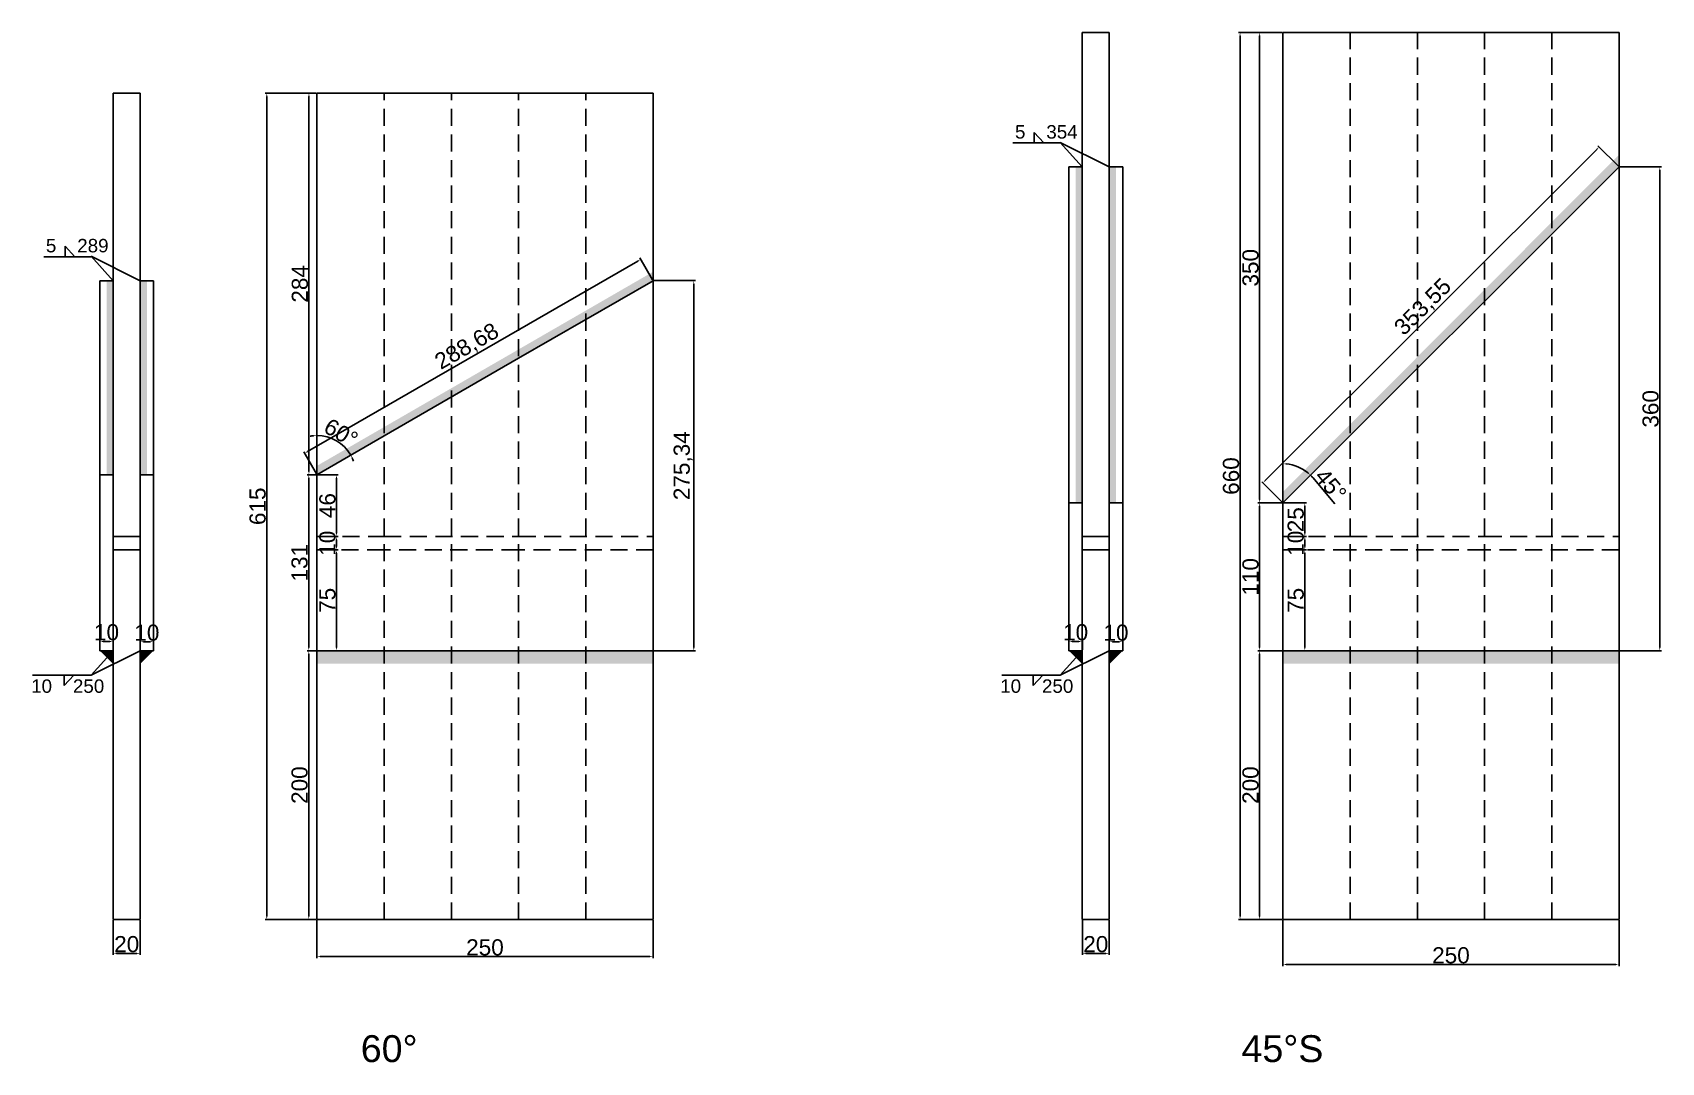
# Model space of a CAD drawing. Header units: millimetres. Extents: x 1455 to 24185, y -7314 to 4772.
# Drawn here: x 16803 to 18015, y -5491 to -4725 of the extents above; entities that cross this region are included whole.
import ezdxf

# ---------------------------------------------------------------- set-up
doc = ezdxf.new("R2010")
doc.units = ezdxf.units.MM
doc.linetypes.add('DASHED', pattern=[19.05, 12.7, -6.35])
doc.linetypes.add('JIS_09_08', pattern=[10.75, 8, -0.55, 0.55, -0.55, 0.55, -0.55])
doc.layers.add('焊缝', color=250, linetype='Continuous')
doc.styles.get("Standard").update_dxf_attribs({"font": 'arial.ttf'})
doc.dimstyles.new('ISO-25-JHF', dxfattribs={"dimtxt": 12, "dimasz": 2.5, "dimexe": 1.25, "dimexo": 0.625, "dimtad": 1, "dimtxsty": 'Standard', "dimcen": 2.5, "dimadec": 0, "dimazin": 0, "dimtfac": 1, "dimtmove": 0, "dimatfit": 3, "dimfxl": 1, "dimarcsym": 0})

# ---------------------------------------------------------------- blocks, each defined once
blk = doc.blocks.new('*D1992')
at = {"color": 0, "lineweight": -2, "transparency": 16777216}
for start, end in [(94.922, 99.8439), (30, 90), (20.1561, 25.078)]:
    blk.add_arc((17014.8, -5053.6), 29.1, start, end, dxfattribs=at)
at = {"color": 0, "transparency": 16777216}
for points in [[(17012.3, -5024.2), (17012.3, -5025), (17014.8, -5024.5)], [(17040.8, -5041.4), (17041.6, -5041), (17040, -5039)]]:
    blk.add_solid(points, dxfattribs=at)
at = {"layer": 'Defpoints', "color": 0, "transparency": 16777216}
for p in [(17014.8, -4798.4), (17114.8, -4995.8), (17033.5, -5031.3), (17014.8, -5053.6), (17014.8, -5413.4)]:
    blk.add_point(p, dxfattribs=at)
at = {"color": 0, "transparency": 16777216, "insert": (17032.8, -5022.5), "char_height": 12, "attachment_point": 5, "rotation": 330}
blk.add_mtext('60°', dxfattribs=at)
blk = doc.blocks.new('*D1993')
at = {"color": 0, "lineweight": -2, "transparency": 16777216}
for p, q in [((17014.8, -5385.2), (17014.8, -5413.4)), ((17264.8, -5385.2), (17264.8, -5413.4)), ((17017.3, -5412.2), (17262.3, -5412.2))]:
    blk.add_line(p, q, dxfattribs=at)
at = {"color": 0, "transparency": 16777216}
for points in [[(17017.3, -5411.8), (17017.3, -5412.6), (17014.8, -5412.2)], [(17262.3, -5411.8), (17262.3, -5412.6), (17264.8, -5412.2)]]:
    blk.add_solid(points, dxfattribs=at)
at = {"layer": 'Defpoints', "color": 0, "transparency": 16777216}
for p in [(17014.8, -5384.6), (17264.8, -5384.6), (17264.8, -5412.2)]:
    blk.add_point(p, dxfattribs=at)
at = {"color": 0, "transparency": 16777216, "insert": (17139.8, -5405.4), "char_height": 12, "attachment_point": 5}
blk.add_mtext('250', dxfattribs=at)
blk = doc.blocks.new('*D2371')
at = {"color": 0, "lineweight": -2, "transparency": 16777216}
for p, q in [((17265.4, -4909.2), (17296.3, -4909.2)), ((17295.1, -5182.1), (17295.1, -4911.7)), ((17265.4, -5184.6), (17296.3, -5184.6))]:
    blk.add_line(p, q, dxfattribs=at)
at = {"color": 0, "transparency": 16777216}
for points in [[(17294.6, -4911.7), (17295.5, -4911.7), (17295.1, -4909.2)], [(17294.6, -5182.1), (17295.5, -5182.1), (17295.1, -5184.6)]]:
    blk.add_solid(points, dxfattribs=at)
at = {"layer": 'Defpoints', "color": 0, "transparency": 16777216}
for p in [(17264.8, -4909.2), (17295.1, -4909.2), (17264.8, -5184.6)]:
    blk.add_point(p, dxfattribs=at)
at = {"color": 0, "transparency": 16777216, "insert": (17287.2, -5046.9), "char_height": 12, "attachment_point": 5, "rotation": 90}
blk.add_mtext('275,34', dxfattribs=at)
blk = doc.blocks.new('*D2372')
at = {"color": 0, "lineweight": -2, "transparency": 16777216}
for p, q in [((17015.4, -5109.6), (17030.7, -5109.6)), ((17029.4, -5182.1), (17029.4, -5112.1)), ((17015.4, -5184.6), (17030.7, -5184.6))]:
    blk.add_line(p, q, dxfattribs=at)
at = {"color": 0, "transparency": 16777216}
for points in [[(17029, -5112.1), (17029.8, -5112.1), (17029.4, -5109.6)], [(17029, -5182.1), (17029.8, -5182.1), (17029.4, -5184.6)]]:
    blk.add_solid(points, dxfattribs=at)
at = {"layer": 'Defpoints', "color": 0, "transparency": 16777216}
for p in [(17014.8, -5109.6), (17029.4, -5109.6), (17014.8, -5184.6)]:
    blk.add_point(p, dxfattribs=at)
at = {"color": 0, "transparency": 16777216, "insert": (17022.7, -5147.1), "char_height": 12, "attachment_point": 5, "rotation": 90}
blk.add_mtext('75', dxfattribs=at)
blk = doc.blocks.new('*D2373')
at = {"color": 0, "lineweight": -2, "transparency": 16777216}
for p, q in [((17015.4, -5099.6), (17030.7, -5099.6)), ((17015.4, -5109.6), (17030.7, -5109.6)), ((17029.4, -5107.1), (17029.4, -5102.1))]:
    blk.add_line(p, q, dxfattribs=at)
at = {"color": 0, "transparency": 16777216}
for points in [[(17029, -5102.1), (17029.8, -5102.1), (17029.4, -5099.6)], [(17029, -5107.1), (17029.8, -5107.1), (17029.4, -5109.6)]]:
    blk.add_solid(points, dxfattribs=at)
at = {"layer": 'Defpoints', "color": 0, "transparency": 16777216}
for p in [(17014.8, -5099.6), (17014.8, -5109.6), (17029.4, -5099.6)]:
    blk.add_point(p, dxfattribs=at)
at = {"color": 0, "transparency": 16777216, "insert": (17022.7, -5104.6), "char_height": 12, "attachment_point": 5, "rotation": 90}
blk.add_mtext('10', dxfattribs=at)
blk = doc.blocks.new('*D1994')
at = {"color": 0, "lineweight": -2, "transparency": 16777216}
for p, q in [((17015.4, -5053.6), (17030.7, -5053.6)), ((17029.4, -5097.1), (17029.4, -5056.1)), ((17015.4, -5099.6), (17030.7, -5099.6))]:
    blk.add_line(p, q, dxfattribs=at)
at = {"color": 0, "transparency": 16777216}
for points in [[(17029, -5056.1), (17029.8, -5056.1), (17029.4, -5053.6)], [(17029, -5097.1), (17029.8, -5097.1), (17029.4, -5099.6)]]:
    blk.add_solid(points, dxfattribs=at)
at = {"layer": 'Defpoints', "color": 0, "transparency": 16777216}
for p in [(17014.8, -5053.6), (17029.4, -5053.6), (17014.8, -5099.6)]:
    blk.add_point(p, dxfattribs=at)
at = {"color": 0, "transparency": 16777216, "insert": (17022.7, -5076.6), "char_height": 12, "attachment_point": 5, "rotation": 90}
blk.add_mtext('46', dxfattribs=at)
blk = doc.blocks.new('*D1995')
at = {"color": 0, "lineweight": -2, "transparency": 16777216}
for p, q in [((17014.2, -5053.6), (17007.5, -5053.6)), ((17008.8, -5182.1), (17008.8, -5056.1)), ((17014.2, -5184.6), (17007.5, -5184.6))]:
    blk.add_line(p, q, dxfattribs=at)
at = {"color": 0, "transparency": 16777216}
for points in [[(17008.4, -5056.1), (17009.2, -5056.1), (17008.8, -5053.6)], [(17008.4, -5182.1), (17009.2, -5182.1), (17008.8, -5184.6)]]:
    blk.add_solid(points, dxfattribs=at)
at = {"layer": 'Defpoints', "color": 0, "transparency": 16777216}
for p in [(17008.8, -5053.6), (17014.8, -5053.6), (17014.8, -5184.6)]:
    blk.add_point(p, dxfattribs=at)
at = {"color": 0, "transparency": 16777216, "insert": (17002, -5119.1), "char_height": 12, "attachment_point": 5, "rotation": 90}
blk.add_mtext('131', dxfattribs=at)
blk = doc.blocks.new('*D1996')
at = {"color": 0, "lineweight": -2, "transparency": 16777216}
for p, q in [((17014.2, -4769.6), (16976.3, -4769.6)), ((16977.6, -5382.1), (16977.6, -4772.1)), ((17014.2, -5384.6), (16976.3, -5384.6))]:
    blk.add_line(p, q, dxfattribs=at)
at = {"color": 0, "transparency": 16777216}
for points in [[(16977.1, -4772.1), (16978, -4772.1), (16977.6, -4769.6)], [(16977.1, -5382.1), (16978, -5382.1), (16977.6, -5384.6)]]:
    blk.add_solid(points, dxfattribs=at)
at = {"layer": 'Defpoints', "color": 0, "transparency": 16777216}
for p in [(16977.6, -4769.6), (17014.8, -4769.6), (17014.8, -5384.6)]:
    blk.add_point(p, dxfattribs=at)
at = {"color": 0, "transparency": 16777216, "insert": (16970.8, -5077.1), "char_height": 12, "attachment_point": 5, "rotation": 90}
blk.add_mtext('615', dxfattribs=at)
blk = doc.blocks.new('*D2375')
at = {"color": 0, "lineweight": -2, "transparency": 16777216}
for p, q in [((16863.4, -5385.2), (16863.4, -5411)), ((16883.4, -5385.2), (16883.4, -5411)), ((16865.9, -5409.8), (16880.9, -5409.8))]:
    blk.add_line(p, q, dxfattribs=at)
at = {"color": 0, "transparency": 16777216}
for points in [[(16865.9, -5409.4), (16865.9, -5410.2), (16863.4, -5409.8)], [(16880.9, -5409.4), (16880.9, -5410.2), (16883.4, -5409.8)]]:
    blk.add_solid(points, dxfattribs=at)
at = {"layer": 'Defpoints', "color": 0, "transparency": 16777216}
for p in [(16863.4, -5384.6), (16883.4, -5384.6), (16883.4, -5409.8)]:
    blk.add_point(p, dxfattribs=at)
at = {"color": 0, "transparency": 16777216, "insert": (16873.4, -5403), "char_height": 12, "attachment_point": 5}
blk.add_mtext('20', dxfattribs=at)
blk = doc.blocks.new('*D2376')
at = {"color": 0, "lineweight": -2, "transparency": 16777216}
for p, q in [((16853.4, -5184), (16853.4, -5176.4)), ((16855.9, -5177.7), (16860.9, -5177.7)), ((16863.4, -5184), (16863.4, -5176.4))]:
    blk.add_line(p, q, dxfattribs=at)
at = {"color": 0, "transparency": 16777216}
for points in [[(16855.9, -5177.3), (16855.9, -5178.1), (16853.4, -5177.7)], [(16860.9, -5177.3), (16860.9, -5178.1), (16863.4, -5177.7)]]:
    blk.add_solid(points, dxfattribs=at)
at = {"layer": 'Defpoints', "color": 0, "transparency": 16777216}
for p in [(16863.4, -5177.7), (16853.4, -5184.6), (16863.4, -5184.6)]:
    blk.add_point(p, dxfattribs=at)
at = {"color": 0, "transparency": 16777216, "insert": (16858.4, -5170.9), "char_height": 12, "attachment_point": 5}
blk.add_mtext('10', dxfattribs=at)
blk = doc.blocks.new('*D2377')
at = {"color": 0, "lineweight": -2, "transparency": 16777216}
for p, q in [((16883.4, -5184), (16883.4, -5176.7)), ((16885.9, -5177.9), (16890.9, -5177.9)), ((16893.4, -5184), (16893.4, -5176.7))]:
    blk.add_line(p, q, dxfattribs=at)
at = {"color": 0, "transparency": 16777216}
for points in [[(16885.9, -5177.5), (16885.9, -5178.3), (16883.4, -5177.9)], [(16890.9, -5177.5), (16890.9, -5178.3), (16893.4, -5177.9)]]:
    blk.add_solid(points, dxfattribs=at)
at = {"layer": 'Defpoints', "color": 0, "transparency": 16777216}
for p in [(16893.4, -5177.9), (16883.4, -5184.6), (16893.4, -5184.6)]:
    blk.add_point(p, dxfattribs=at)
at = {"color": 0, "transparency": 16777216, "insert": (16888.4, -5171.2), "char_height": 12, "attachment_point": 5}
blk.add_mtext('10', dxfattribs=at)
blk = doc.blocks.new('*D2383')
at = {"color": 0, "lineweight": -2, "transparency": 16777216}
for p, q in [((17264.5, -4908.7), (17255, -4892.3)), ((17007.8, -5036.4), (17253.5, -4894.6)), ((17014.5, -5053), (17005, -5036.6))]:
    blk.add_line(p, q, dxfattribs=at)
at = {"color": 0, "transparency": 16777216}
for points in [[(17253.3, -4894.2), (17253.7, -4895), (17255.6, -4893.4)], [(17007.6, -5036.1), (17008, -5036.8), (17005.6, -5037.7)]]:
    blk.add_solid(points, dxfattribs=at)
at = {"layer": 'Defpoints', "color": 0, "transparency": 16777216}
for p in [(17255.6, -4893.4), (17264.8, -4909.2), (17014.8, -5053.6)]:
    blk.add_point(p, dxfattribs=at)
at = {"color": 0, "transparency": 16777216, "insert": (17126.7, -4958.7), "char_height": 12, "attachment_point": 5, "rotation": 30}
blk.add_mtext('288,68', dxfattribs=at)
blk = doc.blocks.new('*D2001')
at = {"color": 0, "lineweight": -2, "transparency": 16777216}
for p, q in [((17014.2, -4769.6), (17007.7, -4769.6)), ((17008.9, -4772.1), (17008.9, -5051.1)), ((17014.2, -5053.6), (17007.7, -5053.6))]:
    blk.add_line(p, q, dxfattribs=at)
at = {"color": 0, "transparency": 16777216}
for points in [[(17008.5, -4772.1), (17009.4, -4772.1), (17008.9, -4769.6)], [(17008.5, -5051.1), (17009.4, -5051.1), (17008.9, -5053.6)]]:
    blk.add_solid(points, dxfattribs=at)
at = {"layer": 'Defpoints', "color": 0, "transparency": 16777216}
for p in [(17014.8, -4769.6), (17008.9, -5053.6), (17014.8, -5053.6)]:
    blk.add_point(p, dxfattribs=at)
at = {"color": 0, "transparency": 16777216, "insert": (17002.2, -4911.6), "char_height": 12, "attachment_point": 5, "rotation": 90}
blk.add_mtext('284', dxfattribs=at)
blk = doc.blocks.new('*D2384')
at = {"color": 0, "lineweight": -2, "transparency": 16777216}
for p, q in [((17014.2, -5184.6), (17007.5, -5184.6)), ((17008.8, -5187.1), (17008.8, -5382.1)), ((17014.2, -5384.6), (17007.5, -5384.6))]:
    blk.add_line(p, q, dxfattribs=at)
at = {"color": 0, "transparency": 16777216}
for points in [[(17008.4, -5187.1), (17009.2, -5187.1), (17008.8, -5184.6)], [(17008.4, -5382.1), (17009.2, -5382.1), (17008.8, -5384.6)]]:
    blk.add_solid(points, dxfattribs=at)
at = {"layer": 'Defpoints', "color": 0, "transparency": 16777216}
for p in [(17014.8, -5184.6), (17008.8, -5384.6), (17014.8, -5384.6)]:
    blk.add_point(p, dxfattribs=at)
at = {"color": 0, "transparency": 16777216, "insert": (17002, -5284.6), "char_height": 12, "attachment_point": 5, "rotation": 90}
blk.add_mtext('200', dxfattribs=at)
blk = doc.blocks.new('*D2385')
at = {"color": 0, "lineweight": -2, "transparency": 16777216}
for p, q in [((17584, -5385.2), (17584, -5411)), ((17604, -5385.2), (17604, -5411)), ((17586.5, -5409.8), (17601.5, -5409.8))]:
    blk.add_line(p, q, dxfattribs=at)
at = {"color": 0, "transparency": 16777216}
for points in [[(17586.5, -5409.4), (17586.5, -5410.2), (17584, -5409.8)], [(17601.5, -5409.4), (17601.5, -5410.2), (17604, -5409.8)]]:
    blk.add_solid(points, dxfattribs=at)
at = {"layer": 'Defpoints', "color": 0, "transparency": 16777216}
for p in [(17584, -5384.6), (17604, -5384.6), (17604, -5409.8)]:
    blk.add_point(p, dxfattribs=at)
at = {"color": 0, "transparency": 16777216, "insert": (17594, -5403), "char_height": 12, "attachment_point": 5}
blk.add_mtext('20', dxfattribs=at)
blk = doc.blocks.new('*D2386')
at = {"color": 0, "lineweight": -2, "transparency": 16777216}
for p, q in [((17574, -5184), (17574, -5176.4)), ((17576.5, -5177.7), (17581.5, -5177.7)), ((17584, -5184), (17584, -5176.4))]:
    blk.add_line(p, q, dxfattribs=at)
at = {"color": 0, "transparency": 16777216}
for points in [[(17576.5, -5177.3), (17576.5, -5178.1), (17574, -5177.7)], [(17581.5, -5177.3), (17581.5, -5178.1), (17584, -5177.7)]]:
    blk.add_solid(points, dxfattribs=at)
at = {"layer": 'Defpoints', "color": 0, "transparency": 16777216}
for p in [(17584, -5177.7), (17574, -5184.6), (17584, -5184.6)]:
    blk.add_point(p, dxfattribs=at)
at = {"color": 0, "transparency": 16777216, "insert": (17579, -5170.9), "char_height": 12, "attachment_point": 5}
blk.add_mtext('10', dxfattribs=at)
blk = doc.blocks.new('*D2387')
at = {"color": 0, "lineweight": -2, "transparency": 16777216}
for p, q in [((17604, -5184), (17604, -5176.7)), ((17606.5, -5177.9), (17611.5, -5177.9)), ((17614, -5184), (17614, -5176.7))]:
    blk.add_line(p, q, dxfattribs=at)
at = {"color": 0, "transparency": 16777216}
for points in [[(17606.5, -5177.5), (17606.5, -5178.3), (17604, -5177.9)], [(17611.5, -5177.5), (17611.5, -5178.3), (17614, -5177.9)]]:
    blk.add_solid(points, dxfattribs=at)
at = {"layer": 'Defpoints', "color": 0, "transparency": 16777216}
for p in [(17614, -5177.9), (17604, -5184.6), (17614, -5184.6)]:
    blk.add_point(p, dxfattribs=at)
at = {"color": 0, "transparency": 16777216, "insert": (17609, -5171.2), "char_height": 12, "attachment_point": 5}
blk.add_mtext('10', dxfattribs=at)
blk = doc.blocks.new('*D2005')
at = {"color": 0, "lineweight": -2, "transparency": 16777216}
blk.add_line((17755.4, -5055.8), (17771.7, -5075.2), dxfattribs=at)
for start, end in [(49.922, 85.078), (40.078, 45)]:
    blk.add_arc((17733.1, -5074.6), 29.1, start, end, dxfattribs=at)
at = {"color": 0, "transparency": 16777216}
for points in [[(17735.6, -5046), (17735.6, -5045.2), (17733.1, -5045.5)], [(17752.1, -5052), (17751.6, -5052.6), (17753.7, -5054)]]:
    blk.add_solid(points, dxfattribs=at)
at = {"layer": 'Defpoints', "color": 0, "transparency": 16777216}
for p in [(17733.1, -4774.6), (17833.1, -4974.6), (17740.6, -5046.5), (17733.1, -5074.6), (17733.1, -5434.6)]:
    blk.add_point(p, dxfattribs=at)
at = {"color": 0, "transparency": 16777216, "insert": (17768.7, -5061.2), "char_height": 12, "attachment_point": 5, "rotation": 310.078}
blk.add_mtext('45°', dxfattribs=at)
blk = doc.blocks.new('*D2006')
at = {"color": 0, "lineweight": -2, "transparency": 16777216}
for p, q in [((17733.1, -5385.2), (17733.1, -5419.3)), ((17983.1, -5385.2), (17983.1, -5419.3)), ((17735.6, -5418.1), (17980.6, -5418.1))]:
    blk.add_line(p, q, dxfattribs=at)
at = {"color": 0, "transparency": 16777216}
for points in [[(17735.6, -5417.7), (17735.6, -5418.5), (17733.1, -5418.1)], [(17980.6, -5417.7), (17980.6, -5418.5), (17983.1, -5418.1)]]:
    blk.add_solid(points, dxfattribs=at)
at = {"layer": 'Defpoints', "color": 0, "transparency": 16777216}
for p in [(17733.1, -5384.6), (17983.1, -5384.6), (17983.1, -5418.1)]:
    blk.add_point(p, dxfattribs=at)
at = {"color": 0, "transparency": 16777216, "insert": (17858.1, -5411.3), "char_height": 12, "attachment_point": 5}
blk.add_mtext('250', dxfattribs=at)
blk = doc.blocks.new('*D2392')
at = {"color": 0, "lineweight": -2, "transparency": 16777216}
for p, q in [((17732.5, -4724.6), (17700.1, -4724.6)), ((17701.3, -4727.1), (17701.3, -5382.1)), ((17732.5, -5384.6), (17700.1, -5384.6))]:
    blk.add_line(p, q, dxfattribs=at)
at = {"color": 0, "transparency": 16777216}
for points in [[(17700.9, -4727.1), (17701.7, -4727.1), (17701.3, -4724.6)], [(17700.9, -5382.1), (17701.7, -5382.1), (17701.3, -5384.6)]]:
    blk.add_solid(points, dxfattribs=at)
at = {"layer": 'Defpoints', "color": 0, "transparency": 16777216}
for p in [(17733.1, -4724.6), (17701.3, -5384.6), (17733.1, -5384.6)]:
    blk.add_point(p, dxfattribs=at)
at = {"color": 0, "transparency": 16777216, "insert": (17694.6, -5054.6), "char_height": 12, "attachment_point": 5, "rotation": 90}
blk.add_mtext('660', dxfattribs=at)
blk = doc.blocks.new('*D2393')
at = {"color": 0, "lineweight": -2, "transparency": 16777216}
for p, q in [((17983.7, -4824.6), (18014.6, -4824.6)), ((18013.4, -5182.1), (18013.4, -4827.1)), ((17983.7, -5184.6), (18014.6, -5184.6))]:
    blk.add_line(p, q, dxfattribs=at)
at = {"color": 0, "transparency": 16777216}
for points in [[(18012.9, -4827.1), (18013.8, -4827.1), (18013.4, -4824.6)], [(18012.9, -5182.1), (18013.8, -5182.1), (18013.4, -5184.6)]]:
    blk.add_solid(points, dxfattribs=at)
at = {"layer": 'Defpoints', "color": 0, "transparency": 16777216}
for p in [(17983.1, -4824.6), (18013.4, -4824.6), (17983.1, -5184.6)]:
    blk.add_point(p, dxfattribs=at)
at = {"color": 0, "transparency": 16777216, "insert": (18006.6, -5004.6), "char_height": 12, "attachment_point": 5, "rotation": 90}
blk.add_mtext('360', dxfattribs=at)
blk = doc.blocks.new('*D2394')
at = {"color": 0, "lineweight": -2, "transparency": 16777216}
for p, q in [((17732.5, -5074.6), (17714.6, -5074.6)), ((17715.8, -5077.1), (17715.8, -5182.1)), ((17732.5, -5184.6), (17714.6, -5184.6))]:
    blk.add_line(p, q, dxfattribs=at)
at = {"color": 0, "transparency": 16777216}
for points in [[(17715.4, -5077.1), (17716.3, -5077.1), (17715.8, -5074.6)], [(17715.4, -5182.1), (17716.3, -5182.1), (17715.8, -5184.6)]]:
    blk.add_solid(points, dxfattribs=at)
at = {"layer": 'Defpoints', "color": 0, "transparency": 16777216}
for p in [(17733.1, -5074.6), (17715.8, -5184.6), (17733.1, -5184.6)]:
    blk.add_point(p, dxfattribs=at)
at = {"color": 0, "transparency": 16777216, "insert": (17709.1, -5129.6), "char_height": 12, "attachment_point": 5, "rotation": 90}
blk.add_mtext('110', dxfattribs=at)
blk = doc.blocks.new('*D2395')
at = {"color": 0, "lineweight": -2, "transparency": 16777216}
for p, q in [((17733.7, -5109.6), (17750.7, -5109.6)), ((17749.4, -5112.1), (17749.4, -5182.1)), ((17733.7, -5184.6), (17750.7, -5184.6))]:
    blk.add_line(p, q, dxfattribs=at)
at = {"color": 0, "transparency": 16777216}
for points in [[(17749, -5112.1), (17749.9, -5112.1), (17749.4, -5109.6)], [(17749, -5182.1), (17749.9, -5182.1), (17749.4, -5184.6)]]:
    blk.add_solid(points, dxfattribs=at)
at = {"layer": 'Defpoints', "color": 0, "transparency": 16777216}
for p in [(17733.1, -5109.6), (17733.1, -5184.6), (17749.4, -5184.6)]:
    blk.add_point(p, dxfattribs=at)
at = {"color": 0, "transparency": 16777216, "insert": (17742.7, -5147.1), "char_height": 12, "attachment_point": 5, "rotation": 90}
blk.add_mtext('75', dxfattribs=at)
blk = doc.blocks.new('*D2396')
at = {"color": 0, "lineweight": -2, "transparency": 16777216}
for p, q in [((17733.7, -5099.6), (17750.7, -5099.6)), ((17733.7, -5109.6), (17750.7, -5109.6)), ((17749.4, -5107.1), (17749.4, -5102.1))]:
    blk.add_line(p, q, dxfattribs=at)
at = {"color": 0, "transparency": 16777216}
for points in [[(17749, -5102.1), (17749.9, -5102.1), (17749.4, -5099.6)], [(17749, -5107.1), (17749.9, -5107.1), (17749.4, -5109.6)]]:
    blk.add_solid(points, dxfattribs=at)
at = {"layer": 'Defpoints', "color": 0, "transparency": 16777216}
for p in [(17733.1, -5099.6), (17733.1, -5109.6), (17749.4, -5099.6)]:
    blk.add_point(p, dxfattribs=at)
at = {"color": 0, "transparency": 16777216, "insert": (17742.7, -5104.6), "char_height": 12, "attachment_point": 5, "rotation": 90}
blk.add_mtext('10', dxfattribs=at)
blk = doc.blocks.new('*D2007')
at = {"color": 0, "lineweight": -2, "transparency": 16777216}
for p, q in [((17733.7, -5074.6), (17750.7, -5074.6)), ((17749.4, -5097.1), (17749.4, -5077.1)), ((17733.7, -5099.6), (17750.7, -5099.6))]:
    blk.add_line(p, q, dxfattribs=at)
at = {"color": 0, "transparency": 16777216}
for points in [[(17749, -5077.1), (17749.9, -5077.1), (17749.4, -5074.6)], [(17749, -5097.1), (17749.9, -5097.1), (17749.4, -5099.6)]]:
    blk.add_solid(points, dxfattribs=at)
at = {"layer": 'Defpoints', "color": 0, "transparency": 16777216}
for p in [(17733.1, -5074.6), (17749.4, -5074.6), (17733.1, -5099.6)]:
    blk.add_point(p, dxfattribs=at)
at = {"color": 0, "transparency": 16777216, "insert": (17742.7, -5087.1), "char_height": 12, "attachment_point": 5, "rotation": 90}
blk.add_mtext('25', dxfattribs=at)
blk = doc.blocks.new('*D2397')
at = {"color": 0, "lineweight": -2, "transparency": 16777216}
for p, q in [((17732.5, -5184.6), (17714.6, -5184.6)), ((17715.8, -5382.1), (17715.8, -5187.1)), ((17732.5, -5384.6), (17714.6, -5384.6))]:
    blk.add_line(p, q, dxfattribs=at)
at = {"color": 0, "transparency": 16777216}
for points in [[(17715.4, -5187.1), (17716.3, -5187.1), (17715.8, -5184.6)], [(17715.4, -5382.1), (17716.3, -5382.1), (17715.8, -5384.6)]]:
    blk.add_solid(points, dxfattribs=at)
at = {"layer": 'Defpoints', "color": 0, "transparency": 16777216}
for p in [(17715.8, -5184.6), (17733.1, -5184.6), (17733.1, -5384.6)]:
    blk.add_point(p, dxfattribs=at)
at = {"color": 0, "transparency": 16777216, "insert": (17709.1, -5284.6), "char_height": 12, "attachment_point": 5, "rotation": 90}
blk.add_mtext('200', dxfattribs=at)
blk = doc.blocks.new('*D2008')
at = {"color": 0, "lineweight": -2, "transparency": 16777216}
for p, q in [((17732.5, -4724.6), (17714.6, -4724.6)), ((17715.8, -5072.1), (17715.8, -4727.1)), ((17732.5, -5074.6), (17714.6, -5074.6))]:
    blk.add_line(p, q, dxfattribs=at)
at = {"color": 0, "transparency": 16777216}
for points in [[(17715.4, -4727.1), (17716.3, -4727.1), (17715.8, -4724.6)], [(17715.4, -5072.1), (17716.3, -5072.1), (17715.8, -5074.6)]]:
    blk.add_solid(points, dxfattribs=at)
at = {"layer": 'Defpoints', "color": 0, "transparency": 16777216}
for p in [(17715.8, -4724.6), (17733.1, -4724.6), (17733.1, -5074.6)]:
    blk.add_point(p, dxfattribs=at)
at = {"color": 0, "transparency": 16777216, "insert": (17709.1, -4899.6), "char_height": 12, "attachment_point": 5, "rotation": 90}
blk.add_mtext('350', dxfattribs=at)
blk = doc.blocks.new('*D2398')
at = {"color": 0, "lineweight": -2, "transparency": 16777216}
for p, q in [((17720, -5057.9), (17966.5, -4811.5)), ((17982.7, -4824.1), (17967.4, -4808.8)), ((17732.7, -5074.1), (17717.4, -5058.8))]:
    blk.add_line(p, q, dxfattribs=at)
at = {"color": 0, "transparency": 16777216}
for points in [[(17966.2, -4811.2), (17966.8, -4811.8), (17968.2, -4809.7)], [(17719.7, -5057.7), (17720.3, -5058.2), (17718.2, -5059.7)]]:
    blk.add_solid(points, dxfattribs=at)
at = {"layer": 'Defpoints', "color": 0, "transparency": 16777216}
for p in [(17968.2, -4809.7), (17983.1, -4824.6), (17733.1, -5074.6)]:
    blk.add_point(p, dxfattribs=at)
at = {"color": 0, "transparency": 16777216, "insert": (17837.7, -4929.2), "char_height": 12, "attachment_point": 5, "rotation": 45}
blk.add_mtext('353,55', dxfattribs=at)

msp = doc.modelspace()

# ---------------------------------------------------------------- hatches: boundary and pattern name
at = {"layer": '焊缝'}
h = msp.add_hatch(color=250, dxfattribs=at)
h.dxf.hatch_style = 1
h.paths.add_polyline_path([(17733.111, -5066.38), (17733.111, -5074.579), (17983.111, -4824.579), (17983.111, -4815.429)])
h = msp.add_hatch(color=250, dxfattribs=at)
h.dxf.hatch_style = 1
h.paths.add_polyline_path([(17583.991, -4824.579), (17578.991, -4824.579), (17578.991, -5074.579), (17584.006, -5074.579)])
h = msp.add_hatch(color=250, dxfattribs=at)
h.dxf.hatch_style = 1
h.paths.add_polyline_path([(17608.991, -4824.579), (17603.991, -4824.579), (17603.991, -5074.579), (17609.006, -5074.579)])
h = msp.add_hatch(color=250, dxfattribs=at)
h.dxf.hatch_style = 1
h.paths.add_polyline_path([(17014.819, -5047.034), (17014.819, -5053.579), (17264.819, -4909.242), (17264.819, -4902.573)])
h = msp.add_hatch(color=250, dxfattribs=at)
h.dxf.hatch_style = 1
h.paths.add_polyline_path([(16863.391, -4909.242), (16858.406, -4909.242), (16858.406, -5053.579), (16863.406, -5053.579)])
h = msp.add_hatch(color=250, dxfattribs=at)
h.dxf.hatch_style = 1
h.paths.add_polyline_path([(16888.391, -4909.242), (16883.406, -4909.242), (16883.406, -5053.579), (16888.406, -5053.579)])
h = msp.add_hatch(color=250, dxfattribs=at)
h.dxf.hatch_style = 1
h.paths.add_polyline_path([(16863.411, -5194.579), (16853.411, -5184.579), (16863.411, -5184.579)])
h = msp.add_hatch(color=250, dxfattribs=at)
h.dxf.hatch_style = 1
h.paths.add_polyline_path([(16883.411, -5194.579), (16893.411, -5184.579), (16883.411, -5184.579)])
h = msp.add_hatch(color=250, dxfattribs=at)
h.dxf.hatch_style = 1
h.paths.add_polyline_path([(17014.819, -5184.149), (17014.819, -5194.149), (17264.819, -5194.149), (17264.819, -5184.149)])
h = msp.add_hatch(color=250, dxfattribs=at)
h.dxf.hatch_style = 1
h.paths.add_polyline_path([(17583.992, -5194.579), (17573.992, -5184.579), (17583.992, -5184.579)])
h = msp.add_hatch(color=250, dxfattribs=at)
h.dxf.hatch_style = 1
h.paths.add_polyline_path([(17603.992, -5194.579), (17613.992, -5184.579), (17603.992, -5184.579)])
h = msp.add_hatch(color=250, dxfattribs=at)
h.dxf.hatch_style = 1
h.paths.add_polyline_path([(17733.111, -5184.149), (17733.111, -5194.149), (17983.111, -5194.149), (17983.111, -5184.149)])

# ---------------------------------------------------------------- linework, layer by layer
for p, q in [((17583.991, -4724.579), (17603.991, -4724.579)), ((17583.991, -4724.579), (17583.991, -5099.579)), ((17603.991, -4724.579), (17603.991, -5099.579)), ((17733.111, -5384.579), (17733.111, -4724.579)), ((17983.111, -4724.579), (17733.111, -4724.579)), ((17983.111, -4724.579), (17983.111, -5384.579)), ((17983.111, -5384.579), (17983.111, -4724.579)), ((16863.391, -4769.579), (16883.391, -4769.579)), ((16863.391, -4769.579), (16863.391, -5099.579)), ((16883.391, -4769.579), (16883.391, -5099.579)), ((17014.819, -5384.579), (17014.819, -4769.579)), ((17264.819, -4769.579), (17014.819, -4769.579)), ((17264.819, -4769.579), (17264.819, -5384.579)), ((17264.819, -5384.579), (17264.819, -4769.579)), ((17568.328, -4806.753), (17532.424, -4806.753)), ((17548.215, -4806.753), (17548.215, -4798.989)), ((17548.215, -4798.989), (17555.447, -4806.753)), ((17583.991, -4824.579), (17567.6, -4806.389)), ((17567.6, -4806.389), (17603.991, -4824.579)), ((17573.991, -4824.579), (17573.991, -5184.579)), ((17583.991, -4824.579), (17573.991, -4824.579)), ((17613.991, -4824.579), (17603.991, -4824.579)), ((17613.991, -4824.579), (17613.991, -5184.579)), ((17733.111, -5074.579), (17983.111, -4824.579)), ((16847.728, -4891.416), (16811.823, -4891.416)), ((16827.615, -4891.416), (16827.615, -4883.651)), ((16827.615, -4883.651), (16834.846, -4891.416)), ((16863.391, -4909.242), (16846.999, -4891.052)), ((16846.999, -4891.052), (16883.391, -4909.242)), ((16853.391, -4909.242), (16853.391, -5184.579)), ((16863.391, -4909.242), (16853.391, -4909.242)), ((16893.391, -4909.242), (16883.391, -4909.242)), ((16893.391, -4909.242), (16893.391, -5184.579)), ((17164.819, -4966.977), (17264.819, -4909.242)), ((17064.819, -5024.712), (17164.819, -4966.977)), ((17014.819, -5053.579), (17064.819, -5024.712)), ((16863.391, -5053.579), (16853.391, -5053.579)), ((16893.391, -5053.579), (16883.391, -5053.579)), ((17014.819, -5053.579), (17013.947, -5053.579)), ((17583.991, -5074.579), (17573.991, -5074.579)), ((17613.991, -5074.579), (17603.991, -5074.579)), ((16883.391, -5099.579), (16863.391, -5099.579)), ((16863.391, -5099.579), (16863.391, -5109.579)), ((16883.391, -5109.579), (16863.391, -5109.579)), ((16863.391, -5384.579), (16863.391, -5109.579)), ((16883.391, -5099.579), (16883.391, -5109.579)), ((16883.391, -5384.579), (16883.391, -5109.579)), ((17603.991, -5099.579), (17583.991, -5099.579)), ((17583.991, -5099.579), (17583.991, -5109.579)), ((17603.991, -5109.579), (17583.991, -5109.579)), ((17583.991, -5384.579), (17583.991, -5109.579)), ((17603.991, -5099.579), (17603.991, -5109.579)), ((17603.991, -5384.579), (17603.991, -5109.579)), ((16863.411, -5184.579), (16847.019, -5202.769)), ((16847.019, -5202.769), (16883.411, -5184.579)), ((16853.391, -5184.579), (16863.391, -5184.579)), ((16893.391, -5184.579), (16883.391, -5184.579)), ((17064.819, -5184.579), (17014.819, -5184.579)), ((17164.819, -5184.579), (17064.819, -5184.579)), ((17264.819, -5184.579), (17164.819, -5184.579)), ((17583.992, -5184.579), (17567.6, -5202.769)), ((17567.6, -5202.769), (17603.992, -5184.579)), ((17573.991, -5184.579), (17583.991, -5184.579)), ((17613.991, -5184.579), (17603.991, -5184.579)), ((17783.111, -5184.579), (17733.111, -5184.579)), ((17883.111, -5184.579), (17783.111, -5184.579)), ((17983.111, -5184.579), (17883.111, -5184.579)), ((16847.019, -5202.769), (16803.437, -5202.769)), ((16826.906, -5202.769), (16826.906, -5210.533)), ((16826.906, -5210.533), (16834.138, -5202.769)), ((17567.6, -5202.769), (17524.019, -5202.769)), ((17547.487, -5202.769), (17547.487, -5210.533)), ((17547.487, -5210.533), (17554.719, -5202.769)), ((16863.391, -5384.579), (16883.391, -5384.579)), ((17064.819, -5384.579), (17014.819, -5384.579)), ((17164.819, -5384.579), (17064.819, -5384.579)), ((17264.819, -5384.579), (17164.819, -5384.579)), ((17583.991, -5384.579), (17603.991, -5384.579)), ((17783.111, -5384.579), (17733.111, -5384.579)), ((17883.111, -5384.579), (17783.111, -5384.579)), ((17983.111, -5384.579), (17883.111, -5384.579))]:
    msp.add_line(p, q)
at = {"linetype": 'DASHED'}
for p, q in [((17783.111, -5384.579), (17783.111, -4724.579)), ((17833.111, -5384.579), (17833.111, -4724.579)), ((17883.111, -5384.579), (17883.111, -4724.579)), ((17933.111, -5384.579), (17933.111, -4724.579)), ((17064.819, -5384.579), (17064.819, -4769.579)), ((17114.819, -5384.579), (17114.819, -4769.579)), ((17164.819, -5384.579), (17164.819, -4769.579)), ((17214.819, -5384.579), (17214.819, -4769.579)), ((17014.819, -5099.579), (17064.819, -5099.579)), ((17064.819, -5109.579), (17014.819, -5109.579)), ((17064.819, -5099.579), (17164.819, -5099.579)), ((17164.819, -5109.579), (17064.819, -5109.579)), ((17164.819, -5099.579), (17264.819, -5099.579)), ((17264.819, -5109.579), (17164.819, -5109.579)), ((17733.111, -5099.579), (17783.111, -5099.579)), ((17783.111, -5109.579), (17733.111, -5109.579)), ((17783.111, -5099.579), (17883.111, -5099.579)), ((17883.111, -5109.579), (17783.111, -5109.579)), ((17883.111, -5099.579), (17983.111, -5099.579)), ((17983.111, -5109.579), (17883.111, -5109.579))]:
    msp.add_line(p, q, dxfattribs=at)
at = {"linetype": 'JIS_09_08'}
msp.add_line((17883.111, -4724.579), (17983.111, -4724.579), dxfattribs=at)

# ---------------------------------------------------------------- texts
for s, width, insert, char_height, attachment_point in [('5    354', 68.30832, (17533.921, -4793.476), 10, 1), ('5    289', 68.30832, (16813.32, -4878.138), 10, 1), ('\\pt0;10    250', 68.30832, (16802.351, -5216.062), 10, 7), ('\\pt0;10    250', 68.30832, (17522.932, -5216.062), 10, 7), ('60° ', 70.10425, (17047.442, -5470.685), 20, 1), ('45°S ', 70.10425, (17702.346, -5470.685), 20, 1)]:
    msp.add_mtext_dynamic_manual_height_columns(s, width=width, gutter_width=12.5, heights=[0], dxfattribs=dict(insert=insert, char_height=char_height, attachment_point=attachment_point))

# ---------------------------------------------------------------- dimensions: what is measured, and where the dimension line sits
for p1, p2, distance, picture, middle in [((17733.111, -4724.579), (17733.111, -5384.579), -31.786, '*D2392', (17694.573, -5054.579)), ((17733.111, -5074.579), (17733.111, -4724.579), 17.275, '*D2008', (17709.08, -4899.579)), ((17014.819, -5384.579), (17014.819, -4769.579), 37.259, '*D1996', (16970.808, -5077.079)), ((17014.819, -4769.579), (17014.819, -5053.579), -5.871, '*D2001', (17002.196, -4911.579)), ((17733.111, -5074.579), (17983.111, -4824.579), 21.02, '*D2398', (17837.707, -4929.175)), ((17983.111, -5184.579), (17983.111, -4824.579), -30.24, '*D2393', (18006.595, -5004.579)), ((17014.8189, -5053.5791), (17264.8189, -4909.2416), 18.3383, '*D2383', (17126.7315, -4958.7423)), ((17264.819, -5184.579), (17264.819, -4909.242), -30.24, '*D2371', (17287.222, -5046.91)), ((17014.819, -5184.579), (17014.819, -5053.579), 6.034, '*D1995', (17002.029, -5119.079)), ((17014.819, -5099.579), (17014.819, -5053.579), -14.585, '*D1994', (17022.652, -5076.579)), ((17733.111, -5074.579), (17733.111, -5184.579), -17.275, '*D2394', (17709.084, -5129.579)), ((17733.111, -5099.579), (17733.111, -5074.579), -16.339, '*D2007', (17742.698, -5087.079)), ((17014.819, -5184.579), (17014.819, -5109.579), -14.585, '*D2372', (17022.677, -5147.079)), ((17733.111, -5109.579), (17733.111, -5184.579), 16.339, '*D2395', (17742.722, -5147.079)), ((17014.819, -5184.579), (17014.819, -5384.579), -6.034, '*D2384', (17002.033, -5284.579)), ((17733.111, -5384.579), (17733.111, -5184.579), 17.275, '*D2397', (17709.084, -5284.579)), ((17014.819, -5384.579), (17264.819, -5384.579), -27.59, '*D1993', (17139.819, -5405.417)), ((17733.111, -5384.579), (17983.111, -5384.579), -33.502, '*D2006', (17858.111, -5411.33))]:
    dim = msp.add_aligned_dim(p1=p1, p2=p2, distance=distance, dimstyle='ISO-25-JHF')
    dim.commit()
    dim.dimension.update_dxf_attribs({"geometry": picture, "text_midpoint": middle})
for base, line1, line2, picture, middle in [((17740.646, -5046.46), ((17733.111, -5434.579), (17733.111, -4774.579)), ((17733.111, -5074.579), (17833.111, -4974.579)), '*D2005', (17768.67, -5061.175)), ((17033.531, -5031.279), ((17014.819, -5413.447), (17014.819, -4798.447)), ((17014.819, -5053.579), (17114.819, -4995.844)), '*D1992', (17032.75, -5022.521))]:
    dim = msp.add_angular_dim_2l(base=base, line1=line1, line2=line2, dimstyle='ISO-25-JHF')
    dim.commit()
    dim.dimension.update_dxf_attribs({"geometry": picture, "text_midpoint": middle})
for base, p1, p2, angle, picture, middle in [((17029.404, -5099.579), (17014.819, -5109.579), (17014.819, -5099.579), 90, '*D2373', (17029.404, -5104.579)), ((17749.45, -5099.579), (17733.111, -5109.579), (17733.111, -5099.579), 90, '*D2396', (17749.45, -5104.579)), ((16863.391, -5177.696), (16853.391, -5184.579), (16863.391, -5184.579), 0, '*D2376', (16858.391, -5177.696)), ((16893.391, -5177.91), (16883.391, -5184.579), (16893.391, -5184.579), 0, '*D2377', (16888.391, -5177.91)), ((17583.991, -5177.696), (17573.991, -5184.579), (17583.991, -5184.579), 0, '*D2386', (17578.991, -5177.696)), ((17613.991, -5177.91), (17603.991, -5184.579), (17613.991, -5184.579), 0, '*D2387', (17608.991, -5177.91)), ((16883.391, -5409.777), (16863.391, -5384.579), (16883.391, -5384.579), 0, '*D2375', (16873.391, -5409.777)), ((17603.991, -5409.777), (17583.991, -5384.579), (17603.991, -5384.579), 0, '*D2385', (17593.991, -5409.777))]:
    dim = msp.add_linear_dim(base=base, p1=p1, p2=p2, angle=angle, dimstyle='ISO-25-JHF')
    dim.commit()
    dim.dimension.update_dxf_attribs({"geometry": picture, "text_midpoint": middle, "dimtype": 161})

doc.saveas('drawing.dxf')
